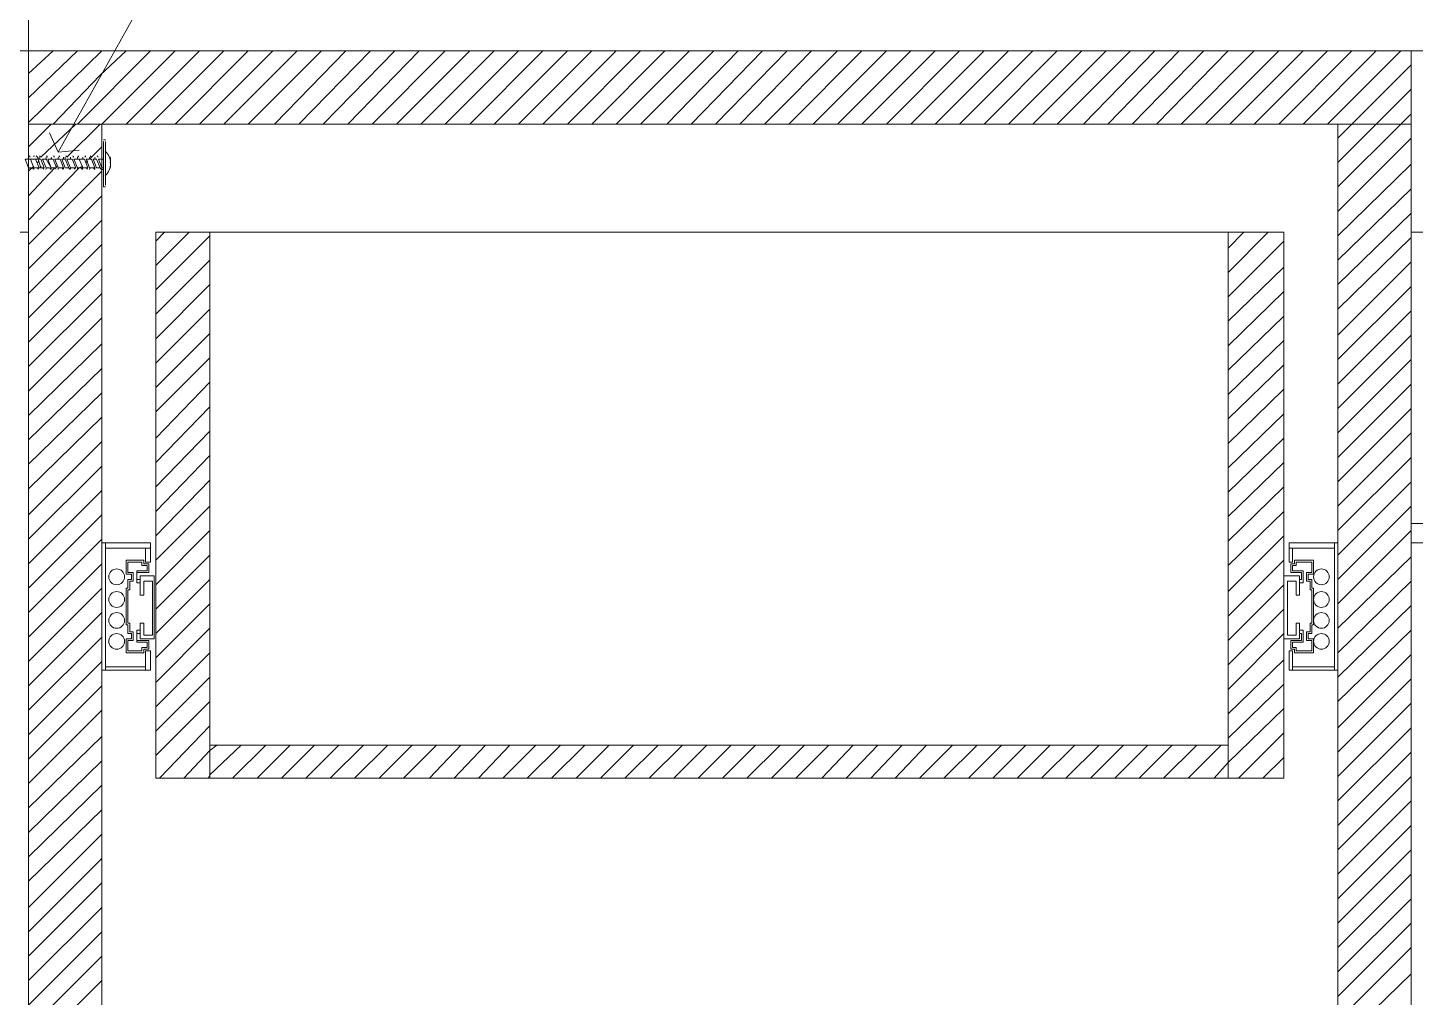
# Model space of a CAD drawing. Header units: inches. Extents: x 0.21 to 4.55, y 0.23 to 3.12.
# Drawn here: x 2.9919 to 3.373, y 1.2304 to 1.4965 of the extents above; entities that cross this region are included whole.
import ezdxf

# ---------------------------------------------------------------- set-up
doc = ezdxf.new("R2010")
doc.units = ezdxf.units.IN
doc.header["$MEASUREMENT"] = 0
for name, color, linetype in [('PDF_0', 7, 'Continuous'), ('PDF_1', 7, 'Continuous'), ('PDF_COTAS-01', 7, 'Continuous'), ('PDF_lineabase', 7, 'Continuous'), ('PDF_LINEAS COMPLEMENTARIAS', 7, 'Continuous'), ('PDF_PROYECCION 2', 7, 'Continuous')]:
    doc.layers.add(name, color=color, linetype=linetype)

msp = doc.modelspace()

# ---------------------------------------------------------------- linework, layer by layer
at = {"layer": 'PDF_0', "lineweight": 5}
for points in [[(2.966804400000001, 1.515561600000001), (2.966804400000001, 0.8605632000000003), (2.992180800000001, 0.8605632000000003), (2.992180800000001, 1.515561600000001)], [(3.074534400000001, 1.512210000000001), (3.028090800000001, 1.512210000000001), (3.000320400000001, 1.462414800000001), (2.997926400000001, 1.467681600000001)], [(4.140822000000001, 1.490185200000001), (2.992180800000001, 1.490185200000001)], [(3.371869200000001, 0.9606324000000004), (3.371869200000001, 0.9860088000000004), (3.371869200000001, 1.490185200000001)], [(3.371869200000001, 1.470075600000001), (2.992180800000001, 1.470075600000001)], [(3.0122904, 1.470075600000001), (3.0122904, 0.9860088000000004)], [(3.351759600000001, 0.9860088000000004), (3.351759600000001, 1.470075600000001)], [(3.012769200000001, 1.465766400000001), (3.013248000000001, 1.465766400000001)], [(3.013248000000001, 1.452838800000001), (3.012769200000001, 1.452838800000001), (3.012769200000001, 1.465287600000001)], [(3.012769200000001, 1.465287600000001), (3.012769200000001, 1.465287600000001)], [(3.013248000000001, 1.465287600000001), (3.013248000000001, 1.465287600000001)], [(3.013248000000001, 1.465287600000001), (3.013248000000001, 1.453317600000001)], [(2.995532400000001, 1.460499600000001), (2.994096000000001, 1.460499600000001), (2.992659600000001, 1.460499600000001), (2.9912232, 1.460499600000001)], [(2.9969688, 1.460499600000001), (2.996011200000001, 1.460499600000001)], [(2.998884, 1.460499600000001), (2.997447600000001, 1.460499600000001)], [(3.0007992, 1.460499600000001), (2.999362800000001, 1.460499600000001)], [(3.000320400000001, 1.462414800000001), (3.006066000000001, 1.462893600000001)], [(3.002235600000001, 1.460499600000001), (3.001278000000001, 1.460499600000001)], [(3.007502400000001, 1.460499600000001), (3.006066000000001, 1.460499600000001), (3.0046296, 1.460499600000001)], [(3.009417600000001, 1.460499600000001), (3.007981200000001, 1.460499600000001)], [(3.010854000000001, 1.460499600000001), (3.009896400000001, 1.460499600000001)], [(3.012769200000001, 1.460499600000001), (3.011332800000001, 1.460499600000001)], [(2.996490000000001, 1.458105600000001), (2.9950536, 1.458105600000001), (2.993617200000001, 1.458105600000001), (2.992180800000001, 1.458105600000001)], [(2.997926400000001, 1.458105600000001), (2.9969688, 1.458105600000001)], [(2.999841600000001, 1.458105600000001), (2.998405200000001, 1.458105600000001)], [(3.001756800000001, 1.458105600000001), (3.000320400000001, 1.458105600000001)], [(3.003193200000001, 1.458105600000001), (3.002235600000001, 1.458105600000001)], [(3.00846, 1.458105600000001), (3.007023600000001, 1.458105600000001), (3.005587200000001, 1.458105600000001)], [(3.0103752, 1.458105600000001), (3.008938800000001, 1.458105600000001)], [(3.011811600000001, 1.458105600000001), (3.010854000000001, 1.458105600000001)], [(3.012769200000001, 1.458105600000001), (3.0122904, 1.458105600000001)], [(3.013248000000001, 1.453317600000001), (3.013248000000001, 1.453317600000001)], [(3.321595200000001, 1.290525600000001), (3.321595200000001, 1.440390000000001), (3.336916800000001, 1.440390000000001), (3.336916800000001, 1.290525600000001), (3.027133200000001, 1.290525600000001), (3.027133200000001, 1.440390000000001), (3.041976000000001, 1.440390000000001), (3.041976000000001, 1.290525600000001)], [(3.041976000000001, 1.440390000000001), (3.321595200000001, 1.440390000000001)], [(4.140822000000001, 1.440390000000001), (3.371869200000001, 1.440390000000001)], [(3.041976000000001, 1.299622800000001), (3.321595200000001, 1.299622800000001)]]:
    msp.add_lwpolyline(points, dxfattribs=at)
for points in [[(3.0027144, 1.460499600000001), (3.004150800000001, 1.460499600000001)], [(3.003672000000001, 1.458105600000001), (3.005108400000001, 1.458105600000001)]]:
    msp.add_lwpolyline(points, close=True, dxfattribs=at)
msp.add_arc((3.010135722270561, 1.459302670594871), 0.004548677729904641, 312.3795871597371, 47.62041284792024, dxfattribs=at)
at = {"layer": 'PDF_1', "lineweight": 5}
for points in [[(2.992134744228, 1.457613125472001, 0.1449881317571719), (2.992180800000001, 1.458105600000001), (2.9912232, 1.460499600000001)], [(2.995515685091677, 1.45849883365193, -0.1449881293490907), (2.995532400000001, 1.458105600000001), (2.994574800000001, 1.460978400000001, 0.1439545428275969), (2.994243523068011, 1.461344045196016)], [(2.996922744228001, 1.457613125472001, 0.1449881263431888), (2.9969688, 1.458105600000001), (2.996011200000001, 1.460499600000001)], [(2.997014855772, 1.460992074528001, 0.1449881281292301), (2.9969688, 1.460499600000001), (2.998405200000001, 1.458105600000001), (2.997447600000001, 1.460499600000001)], [(3.000274344228, 1.457613125472001, 0.1449881283679448), (3.000320400000001, 1.458105600000001), (2.999362800000001, 1.460499600000001)], [(3.0007992, 1.460499600000001), (3.001756800000001, 1.458105600000001, -0.1449881269802887), (3.001710744228, 1.457613125472001)], [(3.002235600000001, 1.460499600000001), (3.003193200000001, 1.458105600000001, 0.1439545429894797), (3.003524476931529, 1.457739954803264)], [(3.003625944228, 1.457613125472001, 0.1449881272372674), (3.003672000000001, 1.458105600000001), (3.0027144, 1.460499600000001)], [(3.008892744228, 1.457613125472001, 0.1449881317207524), (3.008938800000001, 1.458105600000001), (3.007981200000001, 1.460499600000001)], [(3.009417600000001, 1.460499600000001), (3.0103752, 1.458105600000001, -0.1449881281222408), (3.010329144228001, 1.457613125472001)], [(3.010854000000001, 1.460499600000001), (3.011811600000001, 1.458105600000001, 0.2894432329484412), (3.012520683648012, 1.457626800000854)]]:
    msp.add_lwpolyline(points, format="xyb", dxfattribs=at)
for points in [[(2.992659600000001, 1.460978400000001), (2.992659600000001, 1.460978400000001)], [(2.992659600000001, 1.460499600000001), (2.993617200000001, 1.458105600000001), (2.992659600000001, 1.460499600000001)], [(2.994096000000001, 1.460978400000001), (2.994096000000001, 1.460978400000001)], [(2.994096000000001, 1.460499600000001), (2.9950536, 1.458105600000001)], [(2.995532400000001, 1.460978400000001), (2.995532400000001, 1.460978400000001)], [(2.995532400000001, 1.460499600000001), (2.996490000000001, 1.458105600000001)], [(2.997447600000001, 1.460978400000001), (2.997447600000001, 1.460978400000001)], [(2.998884, 1.460978400000001), (2.998884, 1.460978400000001)], [(2.998884, 1.460499600000001), (2.999841600000001, 1.458105600000001)], [(3.0007992, 1.460978400000001), (3.0007992, 1.460978400000001)], [(3.002235600000001, 1.458105600000001), (3.001278000000001, 1.460499600000001)], [(3.0027144, 1.460978400000001), (3.0027144, 1.460978400000001)], [(3.004150800000001, 1.460978400000001), (3.004150800000001, 1.460978400000001)], [(3.004150800000001, 1.460978400000001), (3.004150800000001, 1.460978400000001)], [(3.006066000000001, 1.460978400000001), (3.006066000000001, 1.460978400000001)], [(3.006066000000001, 1.460499600000001), (3.007023600000001, 1.458105600000001), (3.006066000000001, 1.460499600000001)], [(3.007502400000001, 1.460978400000001), (3.007502400000001, 1.460978400000001)], [(3.007502400000001, 1.460499600000001), (3.00846, 1.458105600000001)], [(3.009417600000001, 1.460978400000001), (3.009417600000001, 1.460978400000001)], [(3.010854000000001, 1.458105600000001), (3.009896400000001, 1.460499600000001)], [(3.011332800000001, 1.460978400000001), (3.011332800000001, 1.460978400000001)], [(3.0122904, 1.458105600000001), (3.011332800000001, 1.460499600000001)], [(3.012769200000001, 1.460499600000001), (3.012769200000001, 1.460499600000001)], [(3.012769200000001, 1.460499600000001), (3.012769200000001, 1.460499600000001)], [(3.012769200000001, 1.460499600000001), (3.012769200000001, 1.460499600000001)], [(2.992180800000001, 1.457626800000001), (2.992180800000001, 1.457626800000001)], [(2.993617200000001, 1.457626800000001), (2.993617200000001, 1.457626800000001)], [(2.995532400000001, 1.457626800000001), (2.995532400000001, 1.457626800000001)], [(2.9969688, 1.457626800000001), (2.9969688, 1.457626800000001)], [(2.998405200000001, 1.457626800000001), (2.998405200000001, 1.457626800000001)], [(3.000320400000001, 1.457626800000001), (3.000320400000001, 1.457626800000001)], [(3.001756800000001, 1.457626800000001), (3.001756800000001, 1.457626800000001)], [(3.003672000000001, 1.457626800000001), (3.003672000000001, 1.457626800000001)], [(3.005587200000001, 1.457626800000001), (3.005587200000001, 1.457626800000001)], [(3.005587200000001, 1.457626800000001), (3.005587200000001, 1.457626800000001)], [(3.007023600000001, 1.457626800000001), (3.007023600000001, 1.457626800000001)], [(3.008938800000001, 1.457626800000001), (3.008938800000001, 1.457626800000001)], [(3.0103752, 1.457626800000001), (3.0103752, 1.457626800000001)]]:
    msp.add_lwpolyline(points, dxfattribs=at)
for points in [[(3.003718055772, 1.460992074528001, 0.1449881242047094), (3.003688714907901, 1.460585166347979, -0.1449881242047094)], [(3.004563903852, 1.461038949048, 0.1439545435051515), (3.004298323067391, 1.461344045195048, -0.1439545435051515)], [(3.004695296148, 1.458045050952001, 0.1439545413495003), (3.004960876932252, 1.457739954804395, -0.1439545413495003)], [(3.005541144228, 1.457613125472001, 0.1449881305258637), (3.005570485091352, 1.458020033651859, -0.1449881305258637)]]:
    msp.add_lwpolyline(points, format="xyb", close=True, dxfattribs=at)
for points in [[(3.005108400000001, 1.458105600000001), (3.004150800000001, 1.460499600000001)], [(3.0046296, 1.460499600000001), (3.005587200000001, 1.458105600000001)]]:
    msp.add_lwpolyline(points, close=True, dxfattribs=at)
for centre, radius, start, end in [((2.992899059410917, 1.460739092116573), 0.0007182324363769151, 159.3762784311692, 192.3751619988504), ((2.991942245381578, 1.46073983166491), 0.0007170285705184862, 24.65556920263376, 57.42241606912155), ((2.994335459412737, 1.461217892117911), 0.0007182324376089448, 159.3762785821878, 192.3751620719721), ((2.995771859397885, 1.460739092118828), 0.0007182324233863064, 159.3762782333912, 192.3751623973648), ((2.994815045388583, 1.460739831670034), 0.0007170285620147802, 24.6555690639863, 57.42241632027015), ((2.996730245375963, 1.460739831662275), 0.0007170285767213563, 24.65556920682073, 57.42241580435351), ((2.999123459407918, 1.460739092118582), 0.0007182324328630155, 159.3762784968979, 192.375162206642), ((2.998645445379172, 1.460739831659561), 0.0007170285749362253, 24.65556951090414, 57.42241613725367), ((3.001038659409265, 1.460739092119359), 0.0007182324338498818, 159.3762785927676, 192.3751622441703), ((3.000081845382287, 1.46073983166833), 0.0007170285684475773, 24.65556897788074, 57.42241596969296), ((3.002475059402375, 1.460739092119377), 0.0007182324273945657, 159.3762784005147, 192.3751623633914), ((3.001997045382601, 1.460739831668921), 0.0007170285679155272, 24.65556894548417, 57.4224159654612), ((3.006305459389879, 1.460739092119844), 0.0007182324155356078, 159.3762780842617, 192.3751626133844), ((3.00534864537387, 1.460739831657509), 0.0007170285806112202, 24.65556948316614, 57.42241586852969), ((3.00774185940953, 1.460739092117437), 0.0007182324347740938, 159.376278456709, 192.3751620898994), ((3.007263845387153, 1.460739831666477), 0.0007170285647986023, 24.65556927461702, 57.42241637702173), ((3.00965705939573, 1.460739092117121), 0.0007182324219700471, 159.3762780453864, 192.3751623012199), ((3.008700245390331, 1.460739831675291), 0.0007170285582332172, 24.6555687404841, 57.42241621178694), ((3.011093459407924, 1.460739092116351), 0.0007182324336542004, 159.3762783305004, 192.3751620327058), ((3.010615445380616, 1.460739831664238), 0.0007170285716732944, 24.65556921933406, 57.42241603319198), ((3.012051023903625, 1.460260200000131), 0.002633407218454298, 341.3396571176551, 18.66034287695767), ((3.012051023900417, 1.458823800000606), 0.00263340722164614, 341.3396571302006, 18.66034284483123), ((2.993855754607975, 1.458344168327832), 0.0007170285579953367, 204.6555690236806, 237.4224164602293), ((2.992898940608749, 1.457866107883598), 0.0007182324180320343, 339.376277865988, 12.37516232187914), ((2.995292154615576, 1.45834416833693), 0.0007170285686986376, 204.6555694310901, 237.4224163399203), ((2.996728554635985, 1.458344168349117), 0.0007170285923305499, 204.6555696357471, 237.4224154899603), ((2.998643754613302, 1.458344168329686), 0.0007170285636096866, 204.6555689807916, 237.4224161813281), ((2.997686940585901, 1.45786610788366), 0.0007182324394375625, 339.3762785033555, 12.37516192642742), ((3.000080154627838, 1.458344168343242), 0.0007170285824759714, 204.6555694807186, 237.4224157857862), ((3.001995354605177, 1.458344168323831), 0.000717028553783069, 204.6555688263775, 237.4224164764614), ((3.007262154613367, 1.458344168328924), 0.000717028563351022, 204.6555689232571, 237.422416144165), ((3.006305340602534, 1.457866107883617), 0.0007182324238557259, 339.3762780391454, 12.37516221408485), ((3.008698554620814, 1.458344168337888), 0.0007170285738581399, 204.6555693260313, 237.4224160284428), ((3.010613754624033, 1.458344168335185), 0.0007170285756567817, 204.6555690224286, 237.4224156953625)]:
    msp.add_arc(centre, radius, start, end, dxfattribs=at)
at = {"layer": 'PDF_COTAS-01', "lineweight": 5}
for points in [[(2.992180800000001, 1.483960800000001), (2.998884, 1.490185200000001)], [(2.992180800000001, 1.477257600000001), (3.005587200000001, 1.490185200000001)], [(2.992180800000001, 1.470554400000001), (3.0122904, 1.490185200000001)], [(2.998884, 1.470075600000001), (3.011811600000001, 1.483482000000001), (3.018993600000001, 1.490185200000001)], [(3.005587200000001, 1.470075600000001), (3.0256968, 1.490185200000001)], [(3.0122904, 1.470075600000001), (3.032400000000001, 1.490185200000001)], [(3.018993600000001, 1.470075600000001), (3.0391032, 1.490185200000001)], [(3.0256968, 1.470075600000001), (3.045806400000001, 1.490185200000001)], [(3.032400000000001, 1.470075600000001), (3.0525096, 1.490185200000001)], [(3.0391032, 1.470075600000001), (3.059212800000001, 1.490185200000001)], [(3.045806400000001, 1.470075600000001), (3.065916000000001, 1.490185200000001)], [(3.0525096, 1.470075600000001), (3.072619200000001, 1.490185200000001)], [(3.059691600000001, 1.470075600000001), (3.079322400000001, 1.490185200000001)], [(3.0663948, 1.470075600000001), (3.086025600000001, 1.490185200000001)], [(3.073098000000001, 1.470075600000001), (3.092728800000001, 1.490185200000001)], [(3.0798012, 1.470075600000001), (3.099432000000001, 1.490185200000001)], [(3.086504400000001, 1.470075600000001), (3.106614, 1.490185200000001)], [(3.0932076, 1.470075600000001), (3.113317200000001, 1.490185200000001)], [(3.099910800000001, 1.470075600000001), (3.1200204, 1.490185200000001)], [(3.106614, 1.470075600000001), (3.126723600000001, 1.490185200000001)], [(3.113317200000001, 1.470075600000001), (3.133426800000001, 1.490185200000001)], [(3.1200204, 1.470075600000001), (3.140130000000001, 1.490185200000001)], [(3.126723600000001, 1.470075600000001), (3.146833200000001, 1.490185200000001)], [(3.133426800000001, 1.470075600000001), (3.153536400000001, 1.490185200000001)], [(3.140130000000001, 1.470075600000001), (3.160239600000001, 1.490185200000001)], [(3.146833200000001, 1.470075600000001), (3.166942800000001, 1.490185200000001)], [(3.153536400000001, 1.470075600000001), (3.173646000000001, 1.490185200000001)], [(3.160239600000001, 1.470075600000001), (3.180349200000001, 1.490185200000001)], [(3.167421600000001, 1.470075600000001), (3.187052400000001, 1.490185200000001)], [(3.1741248, 1.470075600000001), (3.193755600000001, 1.490185200000001)], [(3.180828000000001, 1.470075600000001), (3.200458800000001, 1.490185200000001)], [(3.1875312, 1.470075600000001), (3.207162000000001, 1.490185200000001)], [(3.194234400000001, 1.470075600000001), (3.214344000000001, 1.490185200000001)], [(3.2009376, 1.470075600000001), (3.221047200000001, 1.490185200000001)], [(3.207640800000001, 1.470075600000001), (3.227750400000001, 1.490185200000001)], [(3.214344000000001, 1.470075600000001), (3.234453600000001, 1.490185200000001)], [(3.221047200000001, 1.470075600000001), (3.241156800000001, 1.490185200000001)], [(3.227750400000001, 1.470075600000001), (3.247860000000001, 1.490185200000001)], [(3.234453600000001, 1.470075600000001), (3.254563200000001, 1.490185200000001)], [(3.241156800000001, 1.470075600000001), (3.261266400000001, 1.490185200000001)], [(3.247860000000001, 1.470075600000001), (3.267969600000001, 1.490185200000001)], [(3.254563200000001, 1.470075600000001), (3.274672800000001, 1.490185200000001)], [(3.261266400000001, 1.470075600000001), (3.281376000000001, 1.490185200000001)], [(3.267969600000001, 1.470075600000001), (3.288079200000001, 1.490185200000001)], [(3.274672800000001, 1.470075600000001), (3.294782400000001, 1.490185200000001)], [(3.281854800000001, 1.470075600000001), (3.301485600000001, 1.490185200000001)], [(3.288558000000001, 1.470075600000001), (3.308188800000001, 1.490185200000001)], [(3.295261200000001, 1.470075600000001), (3.314892000000001, 1.490185200000001)], [(3.301964400000001, 1.470075600000001), (3.321595200000001, 1.490185200000001)], [(3.308667600000001, 1.470075600000001), (3.328777200000001, 1.490185200000001)], [(3.315370800000001, 1.470075600000001), (3.335480400000001, 1.490185200000001)], [(3.322074000000001, 1.470075600000001), (3.342183600000001, 1.490185200000001)], [(3.328777200000001, 1.470075600000001), (3.348886800000001, 1.490185200000001)], [(3.335480400000001, 1.470075600000001), (3.355590000000001, 1.490185200000001)], [(3.342183600000001, 1.470075600000001), (3.362293200000001, 1.490185200000001)], [(3.348886800000001, 1.470075600000001), (3.368996400000001, 1.490185200000001)], [(3.351759600000001, 1.466245200000001), (3.355590000000001, 1.470075600000001), (3.371869200000001, 1.486354800000001)], [(3.351759600000001, 1.459542000000001), (3.362293200000001, 1.470075600000001), (3.371869200000001, 1.479651600000001)], [(3.351759600000001, 1.452838800000001), (3.368996400000001, 1.470075600000001), (3.371869200000001, 1.472948400000001)], [(2.992180800000001, 1.463851200000001), (2.998405200000001, 1.470075600000001)], [(2.995532400000001, 1.460978400000001), (3.005108400000001, 1.470075600000001)], [(3.0027144, 1.460978400000001), (3.011811600000001, 1.470075600000001)], [(3.008938800000001, 1.460499600000001), (3.0122904, 1.463851200000001)], [(3.351759600000001, 1.446135600000001), (3.371869200000001, 1.466245200000001)], [(2.994574800000001, 1.459542000000001), (2.9950536, 1.460020800000001)], [(2.995532400000001, 1.460499600000001), (2.995532400000001, 1.460499600000001)], [(3.001278000000001, 1.459542000000001), (3.001278000000001, 1.459542000000001)], [(3.002235600000001, 1.460499600000001), (3.002235600000001, 1.460978400000001)], [(3.007981200000001, 1.459542000000001), (3.00846, 1.460020800000001)], [(2.992180800000001, 1.457148000000001), (2.993617200000001, 1.458584400000001)], [(2.992180800000001, 1.443741600000001), (3.006066000000001, 1.458105600000001), (3.007023600000001, 1.458584400000001)], [(2.992180800000001, 1.450444800000001), (2.999362800000001, 1.458105600000001)], [(2.992180800000001, 1.437038400000001), (3.0122904, 1.457148000000001)], [(2.999841600000001, 1.458584400000001), (3.000320400000001, 1.458584400000001)], [(2.999841600000001, 1.458105600000001), (2.999841600000001, 1.458105600000001)], [(3.351759600000001, 1.439432400000001), (3.371869200000001, 1.459063200000001)], [(3.351759600000001, 1.432729200000001), (3.371869200000001, 1.452360000000001)], [(2.992180800000001, 1.430335200000001), (3.0122904, 1.450444800000001)], [(3.351759600000001, 1.426026000000001), (3.371869200000001, 1.445656800000001)], [(2.992180800000001, 1.423632000000001), (3.0122904, 1.443741600000001)], [(3.027133200000001, 1.437996000000001), (3.0295272, 1.440390000000001)], [(3.027133200000001, 1.431292800000001), (3.036230400000001, 1.440390000000001)], [(3.321595200000001, 1.436080800000001), (3.325904400000001, 1.440390000000001)], [(3.321595200000001, 1.429377600000001), (3.332607600000001, 1.440390000000001)], [(2.992180800000001, 1.416928800000001), (3.0122904, 1.437038400000001)], [(3.027133200000001, 1.424589600000001), (3.041976000000001, 1.439432400000001)], [(3.321595200000001, 1.422674400000001), (3.336916800000001, 1.437996000000001)], [(3.351759600000001, 1.419322800000001), (3.371869200000001, 1.438953600000001)], [(3.027133200000001, 1.417886400000001), (3.041976000000001, 1.432729200000001)], [(2.992180800000001, 1.410225600000001), (3.0122904, 1.430335200000001)], [(3.321595200000001, 1.415971200000001), (3.336916800000001, 1.430814000000001)], [(3.351759600000001, 1.412140800000001), (3.371869200000001, 1.432250400000001)], [(3.027133200000001, 1.411183200000001), (3.041976000000001, 1.426026000000001)], [(3.351759600000001, 1.405437600000001), (3.371869200000001, 1.425547200000001)], [(2.992180800000001, 1.403522400000001), (3.0122904, 1.423632000000001)], [(3.321595200000001, 1.409268000000001), (3.336916800000001, 1.424110800000001)], [(3.027133200000001, 1.404480000000001), (3.041976000000001, 1.419322800000001)], [(3.351759600000001, 1.398734400000001), (3.371869200000001, 1.418844000000001)], [(2.992180800000001, 1.396819200000001), (3.0122904, 1.416928800000001)], [(3.321595200000001, 1.402564800000001), (3.336916800000001, 1.417407600000001)], [(3.027133200000001, 1.397776800000001), (3.041976000000001, 1.412619600000001)], [(3.321595200000001, 1.395861600000001), (3.336916800000001, 1.410704400000001)], [(3.351759600000001, 1.392031200000001), (3.371869200000001, 1.412140800000001)], [(2.992180800000001, 1.390116000000001), (3.0122904, 1.409746800000001)], [(2.992180800000001, 1.383412800000001), (3.0122904, 1.403043600000001)], [(3.027133200000001, 1.391073600000001), (3.041976000000001, 1.405916400000001)], [(3.321595200000001, 1.389158400000001), (3.336916800000001, 1.404001200000001)], [(3.351759600000001, 1.385328000000001), (3.371869200000001, 1.405437600000001)], [(3.027133200000001, 1.383891600000001), (3.041976000000001, 1.399213200000001)], [(3.351759600000001, 1.378624800000001), (3.371869200000001, 1.398734400000001)], [(2.992180800000001, 1.376709600000001), (3.0122904, 1.396340400000001)], [(3.321595200000001, 1.382455200000001), (3.336916800000001, 1.397298000000001)], [(3.027133200000001, 1.377188400000001), (3.041976000000001, 1.392510000000001)], [(3.351759600000001, 1.371921600000001), (3.371869200000001, 1.392031200000001)], [(2.992180800000001, 1.370006400000001), (3.0122904, 1.389637200000001)], [(3.321595200000001, 1.375752000000001), (3.336916800000001, 1.390594800000001)], [(3.027133200000001, 1.370485200000001), (3.041976000000001, 1.385806800000001)], [(3.321595200000001, 1.369048800000001), (3.336916800000001, 1.383891600000001)], [(3.351759600000001, 1.365218400000001), (3.371869200000001, 1.385328000000001)], [(2.992180800000001, 1.362824400000001), (3.0122904, 1.382934000000001)], [(2.992180800000001, 1.356121200000001), (3.0122904, 1.376230800000001)], [(3.027133200000001, 1.363782000000001), (3.041976000000001, 1.379103600000001)], [(3.321595200000001, 1.362345600000001), (3.336916800000001, 1.377188400000001)], [(3.351759600000001, 1.358515200000001), (3.371869200000001, 1.378624800000001)], [(3.027133200000001, 1.357078800000001), (3.041976000000001, 1.372400400000001)], [(3.351759600000001, 1.351812000000001), (3.371869200000001, 1.371921600000001)], [(2.992180800000001, 1.349418000000001), (3.0122904, 1.369527600000001)], [(3.321595200000001, 1.355642400000001), (3.336916800000001, 1.370485200000001)], [(3.027133200000001, 1.350375600000001), (3.041976000000001, 1.365218400000001)], [(3.351759600000001, 1.345108800000001), (3.371869200000001, 1.365218400000001)], [(2.992180800000001, 1.342714800000001), (3.0122904, 1.362824400000001)], [(3.321595200000001, 1.348939200000001), (3.336916800000001, 1.363782000000001)], [(3.027133200000001, 1.343672400000001), (3.041976000000001, 1.358515200000001)], [(3.321595200000001, 1.341757200000001), (3.336916800000001, 1.357078800000001)], [(3.351759600000001, 1.338405600000001), (3.371869200000001, 1.358515200000001)], [(2.992180800000001, 1.336011600000001), (3.0122904, 1.356121200000001)], [(2.992180800000001, 1.329308400000001), (3.0122904, 1.349418000000001)], [(3.027133200000001, 1.336969200000001), (3.041976000000001, 1.351812000000001)], [(3.321595200000001, 1.335054000000001), (3.336916800000001, 1.350375600000001)], [(3.351759600000001, 1.331702400000001), (3.371869200000001, 1.351333200000001)], [(3.027133200000001, 1.330266000000001), (3.041976000000001, 1.345108800000001)], [(2.992180800000001, 1.322605200000001), (3.0122904, 1.342714800000001)], [(3.321595200000001, 1.328350800000001), (3.336916800000001, 1.343672400000001)], [(3.351759600000001, 1.324999200000001), (3.371869200000001, 1.344630000000001)], [(3.027133200000001, 1.323562800000001), (3.041976000000001, 1.338405600000001)], [(3.351759600000001, 1.318296000000001), (3.371869200000001, 1.337926800000001)], [(2.992180800000001, 1.315902000000001), (3.0122904, 1.336011600000001)], [(3.321595200000001, 1.321647600000001), (3.336916800000001, 1.336969200000001)], [(3.027133200000001, 1.316859600000001), (3.041976000000001, 1.331702400000001)], [(3.321595200000001, 1.314944400000001), (3.336916800000001, 1.330266000000001)], [(3.351759600000001, 1.311592800000001), (3.371869200000001, 1.331223600000001)], [(2.992180800000001, 1.309198800000001), (3.0122904, 1.329308400000001)], [(2.992180800000001, 1.302495600000001), (3.0122904, 1.322605200000001)], [(3.027133200000001, 1.310156400000001), (3.041976000000001, 1.324999200000001)], [(3.321595200000001, 1.308241200000001), (3.336916800000001, 1.323084000000001)], [(3.351759600000001, 1.304410800000001), (3.371869200000001, 1.324520400000001)], [(2.992180800000001, 1.295792400000001), (3.0122904, 1.315902000000001)], [(3.027133200000001, 1.303453200000001), (3.041976000000001, 1.318296000000001)], [(3.321595200000001, 1.301538000000001), (3.336916800000001, 1.316380800000001)], [(3.351759600000001, 1.297707600000001), (3.371869200000001, 1.317817200000001)], [(3.027133200000001, 1.296750000000001), (3.041976000000001, 1.311592800000001)], [(3.351759600000001, 1.291004400000001), (3.371869200000001, 1.311114000000001)], [(2.992180800000001, 1.289089200000001), (3.0122904, 1.309198800000001)], [(3.317764800000001, 1.290525600000001), (3.321595200000001, 1.294834800000001), (3.336916800000001, 1.309677600000001)], [(3.028090800000001, 1.290525600000001), (3.041976000000001, 1.304889600000001)], [(3.351759600000001, 1.284301200000001), (3.371869200000001, 1.304410800000001)], [(2.992180800000001, 1.282386000000001), (3.0122904, 1.302016800000001)], [(3.034794000000001, 1.290525600000001), (3.041976000000001, 1.298186400000001), (3.043891200000001, 1.299622800000001)], [(3.041497200000001, 1.290525600000001), (3.041976000000001, 1.291483200000001), (3.0505944, 1.299622800000001)], [(3.048200400000001, 1.290525600000001), (3.057297600000001, 1.299622800000001)], [(3.054903600000001, 1.290525600000001), (3.064000800000001, 1.299622800000001)], [(3.061606800000001, 1.290525600000001), (3.070704000000001, 1.299622800000001)], [(3.06831, 1.290525600000001), (3.077407200000001, 1.299622800000001)], [(3.075013200000001, 1.290525600000001), (3.084110400000001, 1.299622800000001)], [(3.0817164, 1.290525600000001), (3.090813600000001, 1.299622800000001)], [(3.088419600000001, 1.290525600000001), (3.097516800000001, 1.299622800000001)], [(3.0951228, 1.290525600000001), (3.104220000000001, 1.299622800000001)], [(3.102304800000001, 1.290525600000001), (3.110923200000001, 1.299622800000001)], [(3.109008000000001, 1.290525600000001), (3.117626400000001, 1.299622800000001)], [(3.115711200000001, 1.290525600000001), (3.124329600000001, 1.299622800000001)], [(3.122414400000001, 1.290525600000001), (3.131511600000001, 1.299622800000001)], [(3.129117600000001, 1.290525600000001), (3.138214800000001, 1.299622800000001)], [(3.135820800000001, 1.290525600000001), (3.144918000000001, 1.299622800000001)], [(3.142524000000001, 1.290525600000001), (3.151621200000001, 1.299622800000001)], [(3.1492272, 1.290525600000001), (3.158324400000001, 1.299622800000001)], [(3.155930400000001, 1.290525600000001), (3.165027600000001, 1.299622800000001)], [(3.1626336, 1.290525600000001), (3.171730800000001, 1.299622800000001)], [(3.169336800000001, 1.290525600000001), (3.178434000000001, 1.299622800000001)], [(3.17604, 1.290525600000001), (3.185137200000001, 1.299622800000001)], [(3.182743200000001, 1.290525600000001), (3.191840400000001, 1.299622800000001)], [(3.1894464, 1.290525600000001), (3.198543600000001, 1.299622800000001)], [(3.196149600000001, 1.290525600000001), (3.205246800000001, 1.299622800000001)], [(3.2028528, 1.290525600000001), (3.211950000000001, 1.299622800000001)], [(3.210034800000001, 1.290525600000001), (3.218653200000001, 1.299622800000001)], [(3.216738000000001, 1.290525600000001), (3.225356400000001, 1.299622800000001)], [(3.223441200000001, 1.290525600000001), (3.2320596, 1.299622800000001)], [(3.230144400000001, 1.290525600000001), (3.238762800000001, 1.299622800000001)], [(3.236847600000001, 1.290525600000001), (3.245944800000001, 1.299622800000001)], [(3.2435508, 1.290525600000001), (3.252648000000001, 1.299622800000001)], [(3.250254000000001, 1.290525600000001), (3.259351200000001, 1.299622800000001)], [(3.2569572, 1.290525600000001), (3.266054400000001, 1.299622800000001)], [(3.263660400000001, 1.290525600000001), (3.272757600000001, 1.299622800000001)], [(3.2703636, 1.290525600000001), (3.279460800000001, 1.299622800000001)], [(3.277066800000001, 1.290525600000001), (3.286164000000001, 1.299622800000001)], [(3.283770000000001, 1.290525600000001), (3.292867200000001, 1.299622800000001)], [(3.290473200000001, 1.290525600000001), (3.299570400000001, 1.299622800000001)], [(3.297176400000001, 1.290525600000001), (3.306273600000001, 1.299622800000001)], [(3.303879600000001, 1.290525600000001), (3.312976800000001, 1.299622800000001)], [(3.310582800000001, 1.290525600000001), (3.319680000000001, 1.299622800000001)], [(3.324468, 1.290525600000001), (3.336916800000001, 1.302974400000001)], [(3.331171200000001, 1.290525600000001), (3.336916800000001, 1.296271200000001)], [(3.351759600000001, 1.277598000000001), (3.371869200000001, 1.297707600000001)], [(2.992180800000001, 1.275682800000001), (3.0122904, 1.295313600000001)], [(2.992180800000001, 1.268979600000001), (3.0122904, 1.288610400000001)], [(3.351759600000001, 1.270894800000001), (3.371869200000001, 1.291004400000001)], [(3.351759600000001, 1.264191600000001), (3.371869200000001, 1.284301200000001)], [(2.992180800000001, 1.262276400000001), (3.0122904, 1.281907200000001)], [(3.351759600000001, 1.257488400000001), (3.371869200000001, 1.277598000000001)], [(2.992180800000001, 1.255094400000001), (3.0122904, 1.275204000000001)], [(3.351759600000001, 1.250785200000001), (3.371869200000001, 1.270894800000001)], [(2.992180800000001, 1.248391200000001), (3.0122904, 1.268500800000001)], [(2.992180800000001, 1.241688000000001), (3.0122904, 1.261797600000001)], [(3.351759600000001, 1.244082000000001), (3.371869200000001, 1.264191600000001)], [(3.351759600000001, 1.237378800000001), (3.371869200000001, 1.257488400000001)], [(2.992180800000001, 1.234984800000001), (3.0122904, 1.255094400000001)], [(3.351759600000001, 1.230675600000001), (3.371869200000001, 1.250785200000001)], [(2.992180800000001, 1.228281600000001), (3.0122904, 1.248391200000001)], [(3.351759600000001, 1.223972400000001), (3.371869200000001, 1.244082000000001)], [(2.992180800000001, 1.221578400000001), (3.0122904, 1.241688000000001)], [(2.992180800000001, 1.214875200000001), (3.0122904, 1.234984800000001)], [(3.351759600000001, 1.2172692), (3.371869200000001, 1.236900000000001)]]:
    msp.add_lwpolyline(points, dxfattribs=at)
at = {"layer": 'PDF_lineabase', "lineweight": 5}
msp.add_lwpolyline([(2.966804400000001, 1.440390000000001), (2.992180800000001, 1.440390000000001), (2.992180800000001, 1.490185200000001), (2.966804400000001, 1.490185200000001)], close=True, dxfattribs=at)
at = {"layer": 'PDF_LINEAS COMPLEMENTARIAS', "lineweight": 5}
for points in [[(3.0122904, 1.355163600000001), (3.013248000000001, 1.355163600000001), (3.013248000000001, 1.320211200000001), (3.0122904, 1.320211200000001)], [(3.013248000000001, 1.355163600000001), (3.0256968, 1.355163600000001), (3.0256968, 1.353727200000001), (3.013248000000001, 1.353727200000001)], [(3.0256968, 1.353727200000001), (3.024260400000001, 1.353727200000001), (3.024260400000001, 1.349896800000001), (3.0256968, 1.349896800000001)], [(3.350802000000001, 1.355163600000001), (3.338353200000001, 1.355163600000001), (3.338353200000001, 1.353727200000001), (3.350802000000001, 1.353727200000001)], [(3.338353200000001, 1.353727200000001), (3.339310800000001, 1.353727200000001), (3.339310800000001, 1.349896800000001), (3.338353200000001, 1.349896800000001)], [(3.351759600000001, 1.355163600000001), (3.350802000000001, 1.355163600000001), (3.350802000000001, 1.320211200000001), (3.351759600000001, 1.320211200000001)], [(3.022824000000001, 1.333138800000001), (3.022824000000001, 1.328829600000001), (3.026654400000001, 1.328829600000001), (3.026654400000001, 1.346066400000001), (3.022824000000001, 1.346066400000001), (3.022824000000001, 1.340799600000001), (3.0237816, 1.340799600000001), (3.0237816, 1.344630000000001), (3.026175600000001, 1.344630000000001), (3.026175600000001, 1.329787200000001), (3.0237816, 1.329787200000001), (3.0237816, 1.333138800000001)], [(3.341226000000001, 1.333138800000001), (3.341226000000001, 1.328829600000001), (3.336916800000001, 1.328829600000001), (3.336916800000001, 1.346066400000001), (3.341226000000001, 1.346066400000001), (3.341226000000001, 1.340799600000001), (3.340268400000001, 1.340799600000001), (3.340268400000001, 1.344630000000001), (3.3378744, 1.344630000000001), (3.3378744, 1.329787200000001), (3.340268400000001, 1.329787200000001), (3.340268400000001, 1.333138800000001)], [(3.024260400000001, 1.320211200000001), (3.0256968, 1.320211200000001), (3.0256968, 1.325478000000001), (3.024260400000001, 1.325478000000001)], [(3.339310800000001, 1.320211200000001), (3.338353200000001, 1.320211200000001), (3.338353200000001, 1.325478000000001), (3.339310800000001, 1.325478000000001)], [(3.013248000000001, 1.320211200000001), (3.024260400000001, 1.320211200000001), (3.024260400000001, 1.321168800000001), (3.013248000000001, 1.321168800000001)], [(3.350802000000001, 1.320211200000001), (3.339310800000001, 1.320211200000001), (3.339310800000001, 1.321168800000001), (3.350802000000001, 1.321168800000001)]]:
    msp.add_lwpolyline(points, close=True, dxfattribs=at)
for points in [[(3.022824000000001, 1.345108800000001), (3.0218664, 1.345108800000001), (3.0218664, 1.347024000000001), (3.025218000000001, 1.347024000000001), (3.025218000000001, 1.349418000000001), (3.0237816, 1.349418000000001), (3.0237816, 1.350375600000001), (3.018993600000001, 1.350375600000001), (3.018993600000001, 1.346545200000001), (3.020430000000001, 1.346545200000001), (3.020430000000001, 1.345108800000001), (3.019472400000001, 1.345108800000001), (3.019472400000001, 1.342714800000001), (3.018993600000001, 1.342714800000001), (3.018993600000001, 1.337448000000001), (3.018993600000001, 1.332660000000001), (3.019472400000001, 1.332660000000001), (3.019472400000001, 1.330266000000001), (3.020430000000001, 1.330266000000001), (3.020430000000001, 1.328829600000001), (3.018993600000001, 1.328829600000001), (3.018993600000001, 1.324999200000001), (3.0237816, 1.324999200000001), (3.0237816, 1.325956800000001), (3.025218000000001, 1.325956800000001), (3.025218000000001, 1.328350800000001), (3.0218664, 1.328350800000001), (3.0218664, 1.330266000000001), (3.022824000000001, 1.330266000000001)], [(3.022824000000001, 1.344151200000001), (3.0218664, 1.344151200000001), (3.0218664, 1.347502800000001), (3.024739200000001, 1.347502800000001), (3.024739200000001, 1.348939200000001), (3.023302800000001, 1.348939200000001), (3.023302800000001, 1.349896800000001), (3.019472400000001, 1.349896800000001), (3.019472400000001, 1.347024000000001), (3.020908800000001, 1.347024000000001), (3.020908800000001, 1.344630000000001), (3.0199512, 1.344630000000001), (3.0199512, 1.342236000000001), (3.019472400000001, 1.342236000000001), (3.019472400000001, 1.337448000000001), (3.019472400000001, 1.333138800000001), (3.0199512, 1.333138800000001), (3.0199512, 1.330744800000001), (3.020908800000001, 1.330744800000001), (3.020908800000001, 1.328350800000001), (3.019472400000001, 1.328350800000001), (3.019472400000001, 1.325478000000001), (3.023302800000001, 1.325478000000001), (3.023302800000001, 1.326435600000001), (3.024739200000001, 1.326435600000001), (3.024739200000001, 1.327872000000001), (3.0218664, 1.327872000000001), (3.0218664, 1.331223600000001), (3.022824000000001, 1.331223600000001)], [(3.341226000000001, 1.345108800000001), (3.3417048, 1.345108800000001), (3.3417048, 1.347024000000001), (3.338832000000001, 1.347024000000001), (3.338832000000001, 1.349418000000001), (3.3397896, 1.349418000000001), (3.3397896, 1.350375600000001), (3.345056400000001, 1.350375600000001), (3.345056400000001, 1.346545200000001), (3.34362, 1.346545200000001), (3.34362, 1.345108800000001), (3.344577600000001, 1.345108800000001), (3.344577600000001, 1.342714800000001), (3.345056400000001, 1.342714800000001), (3.345056400000001, 1.337448000000001), (3.345056400000001, 1.332660000000001), (3.344577600000001, 1.332660000000001), (3.344577600000001, 1.330266000000001), (3.34362, 1.330266000000001), (3.34362, 1.328829600000001), (3.345056400000001, 1.328829600000001), (3.345056400000001, 1.324999200000001), (3.3397896, 1.324999200000001), (3.3397896, 1.325956800000001), (3.338832000000001, 1.325956800000001), (3.338832000000001, 1.328350800000001), (3.3417048, 1.328350800000001), (3.3417048, 1.330266000000001), (3.341226000000001, 1.330266000000001)], [(3.341226000000001, 1.344151200000001), (3.342183600000001, 1.344151200000001), (3.342183600000001, 1.347502800000001), (3.339310800000001, 1.347502800000001), (3.339310800000001, 1.348939200000001), (3.340268400000001, 1.348939200000001), (3.340268400000001, 1.349896800000001), (3.344577600000001, 1.349896800000001), (3.344577600000001, 1.347024000000001), (3.343141200000001, 1.347024000000001), (3.343141200000001, 1.344630000000001), (3.344098800000001, 1.344630000000001), (3.344098800000001, 1.342236000000001), (3.344577600000001, 1.342236000000001), (3.344577600000001, 1.337448000000001), (3.344577600000001, 1.333138800000001), (3.344098800000001, 1.333138800000001), (3.344098800000001, 1.330744800000001), (3.343141200000001, 1.330744800000001), (3.343141200000001, 1.328350800000001), (3.344577600000001, 1.328350800000001), (3.344577600000001, 1.325478000000001), (3.340268400000001, 1.325478000000001), (3.340268400000001, 1.326435600000001), (3.339310800000001, 1.326435600000001), (3.339310800000001, 1.327872000000001), (3.342183600000001, 1.327872000000001), (3.342183600000001, 1.331223600000001), (3.341226000000001, 1.331223600000001)], [(3.027133200000001, 1.346545200000001), (3.027133200000001, 1.328829600000001)], [(3.336916800000001, 1.346545200000001), (3.336916800000001, 1.328829600000001)]]:
    msp.add_lwpolyline(points, dxfattribs=at)
for centre, radius in [((3.016360199157396, 1.345826999157688), 0.002154600842605601), ((3.347210999157527, 1.345826999157514), 0.002154600842474151), ((3.016360199157222, 1.339602599157514), 0.00215460084277924), ((3.347210999157584, 1.339602599157436), 0.002154600842417307), ((3.016360199157556, 1.333856999157249), 0.002154600842444841), ((3.347210999157506, 1.333856999157582), 0.002154600842495467), ((3.016360199157478, 1.328111399157395), 0.002154600842523445), ((3.347210999157427, 1.328111399157728), 0.002154600842573627)]:
    msp.add_circle(centre, radius, dxfattribs=at)
at = {"layer": 'PDF_PROYECCION 2', "lineweight": 5}
for points in [[(4.140822000000001, 1.360430400000001), (3.371869200000001, 1.360430400000001)], [(4.140822000000001, 1.355163600000001), (3.371869200000001, 1.355163600000001)]]:
    msp.add_lwpolyline(points, dxfattribs=at)

doc.saveas('drawing.dxf')
